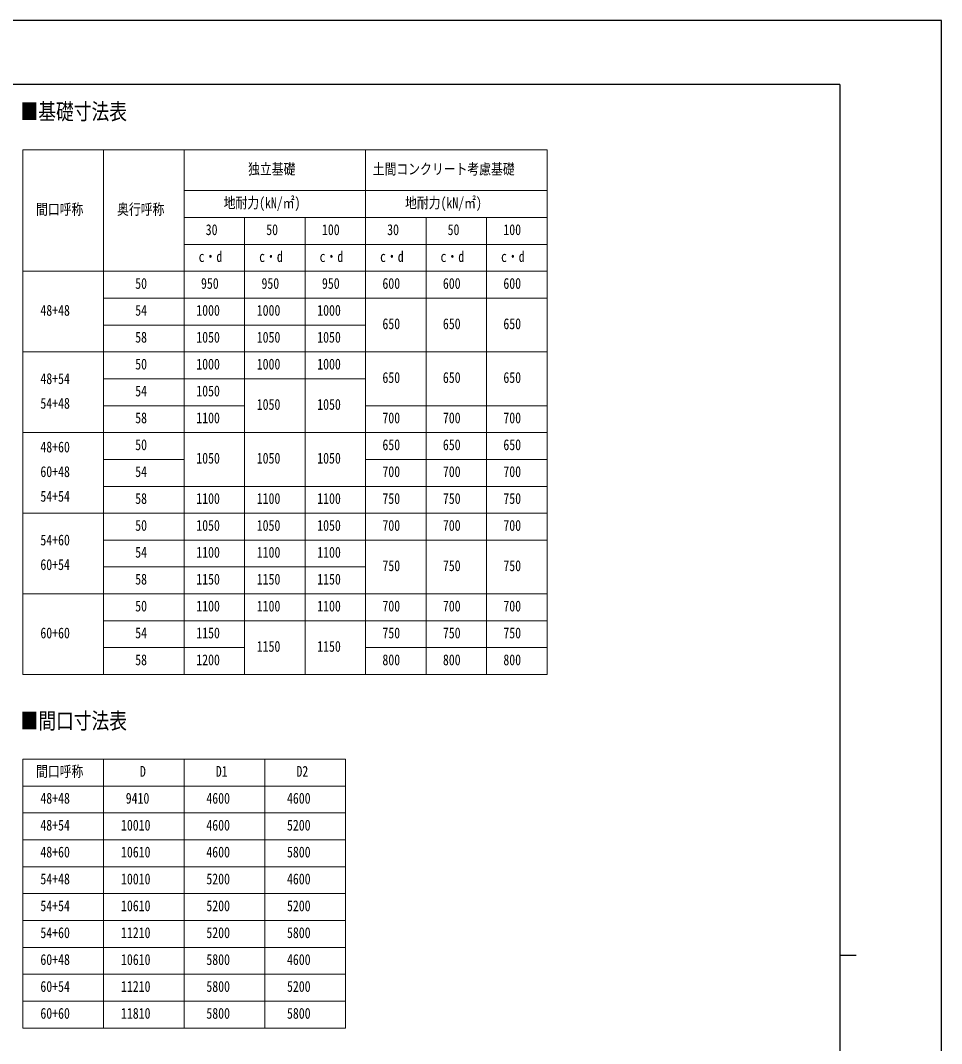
# Model space of a CAD drawing. Units: millimetres, scale not verified. Extents: x -14718 to 14718, y -10395 to 10395.
# Drawn here: x 4902 to 14718, y -504 to 10395 of the extents above; entities that cross this region are included whole.
import ezdxf
from ezdxf.enums import TextEntityAlignment as Align

# ---------------------------------------------------------------- set-up
doc = ezdxf.new("R2010")
doc.units = ezdxf.units.MM
doc.header["$LTSCALE"] = 50
doc.layers.add('0-1_TABLE1', color=7, linetype='Continuous', lineweight=18)
doc.layers.add('0-2_USER1', color=3, linetype='Continuous')
doc.layers.add('0-6_YKK_ZWAK', color=7, linetype='Continuous')
doc.styles.add('ＭＳ ゴシック', font='')
doc.styles.get('ＭＳ ゴシック').set_extended_font_data('MS Gothic')

msp = doc.modelspace()

# ---------------------------------------------------------------- linework, layer by layer
at = {"layer": '0-1_TABLE1'}
for p, q in [((4928.78, 9016.2), (10513.41, 9016.2)), ((5787.95, 9016.2), (5787.95, 3427.28)), ((6647.13, 9016.2), (6647.13, 3427.28)), ((6647.13, 8582.32), (10513.41, 8582.32)), ((6647.13, 8295.92), (10513.41, 8295.92)), ((7291.51, 8295.92), (7291.51, 3427.28)), ((7935.89, 8295.92), (7935.89, 3427.28)), ((9224.65, 8295.92), (9224.65, 3427.28)), ((9869.03, 8295.92), (9869.03, 3427.28)), ((6647.13, 8009.53), (10513.41, 8009.53)), ((5787.95, 7436.75), (10513.41, 7436.75)), ((5787.95, 7150.36), (8580.27, 7150.36)), ((5787.95, 6577.58), (8580.27, 6577.58)), ((5787.95, 6291.19), (7291.51, 6291.19)), ((8580.27, 6291.19), (10513.41, 6291.19)), ((5787.95, 5718.4), (6647.13, 5718.4)), ((8580.27, 5718.4), (10513.41, 5718.4)), ((5787.95, 5432.01), (10513.41, 5432.01)), ((5787.95, 4859.23), (10513.41, 4859.23)), ((5787.95, 4572.84), (8580.27, 4572.84)), ((5787.95, 4000.06), (10513.41, 4000.06)), ((5787.95, 3713.67), (7291.51, 3713.67)), ((8580.27, 3713.67), (10513.41, 3713.67)), ((4928.78, 2525.27), (8365.47, 2525.27)), ((4928.78, 2525.27), (4928.78, -338.64)), ((5787.95, 2525.27), (5787.95, -338.64)), ((6647.13, 2525.27), (6647.13, -338.64)), ((7506.3, 2525.27), (7506.3, -338.64)), ((8365.47, 2525.27), (8365.47, -338.64)), ((4928.78, 2238.88), (8365.47, 2238.88)), ((4928.78, 1952.49), (8365.47, 1952.49)), ((4928.78, 1666.1), (8365.47, 1666.1)), ((4928.78, 1379.71), (8365.47, 1379.71)), ((4928.78, 1093.32), (8365.47, 1093.32)), ((4928.78, 806.93), (8365.47, 806.93)), ((4928.78, 520.53), (8365.47, 520.53)), ((4928.78, 234.14), (8365.47, 234.14)), ((4928.78, -52.25), (8365.47, -52.25)), ((4928.78, -338.64), (8365.47, -338.64))]:
    msp.add_line(p, q, dxfattribs=at)
for points in [[(4928.78, 9016.2), (4928.78, 7723.14), (4928.78, 3427.28)], [(8580.27, 9016.2), (8580.27, 6291.19), (8580.27, 6004.8), (8580.27, 3427.28)], [(10513.41, 9016.2), (10513.41, 8295.92), (10513.41, 3427.28)], [(4928.78, 7723.14), (5787.95, 7723.14), (10513.41, 7723.14)], [(4928.78, 6863.97), (5787.95, 6863.97), (10513.41, 6863.97)], [(4928.78, 6004.8), (5787.95, 6004.8), (10513.41, 6004.8)], [(4928.78, 5145.62), (5787.95, 5145.62), (10513.41, 5145.62)], [(4928.78, 4286.45), (5787.95, 4286.45), (10513.41, 4286.45)], [(4928.78, 3427.28), (5787.95, 3427.28), (7291.51, 3427.28), (8580.27, 3427.28), (10513.41, 3427.28)]]:
    msp.add_lwpolyline(points, dxfattribs=at)
at = {"layer": '0-6_YKK_ZWAK'}
for p, q in [((13632.57, 9712.5), (-13667.43, 9712.5)), ((13632.57, 9712.5), (13632.57, -8837.5)), ((13632.57, 437.5), (13807.57, 437.5))]:
    msp.add_line(p, q, dxfattribs=at)
msp.add_lwpolyline([(-14717.5, -10395), (14717.5, -10395), (14717.5, 10395), (-14717.5, 10395)], close=True, dxfattribs=at)

# ---------------------------------------------------------------- texts
at = {"layer": '0-1_TABLE1', "style": 'ＭＳ ゴシック', "width": 0.8}
for s, p in [('独立基礎', (7328.1, 8720.51)), ('土間コンクリート考慮基礎', (8656.44, 8720.51)), ('地耐力(kN/㎡)', (7067.7, 8360.37)), ('地耐力(kN/㎡)', (9000.84, 8360.37)), ('間口呼称', (5068.57, 8290.92)), ('奥行呼称', (5931.94, 8290.92)), ('30', (6876.92, 8073.98)), ('50', (7521.3, 8073.98)), ('100', (8115.28, 8073.98)), ('30', (8810.06, 8073.98)), ('50', (9454.44, 8073.98)), ('100', (10048.42, 8073.98)), ('c・d', (6801.32, 7787.59)), ('c・d', (7445.7, 7787.59)), ('c・d', (8090.08, 7787.59)), ('c・d', (8734.46, 7787.59)), ('c・d', (9378.84, 7787.59)), ('c・d', (10023.22, 7787.59)), ('50', (6125.14, 7501.2)), ('950', (6826.52, 7501.2)), ('950', (7470.9, 7501.2)), ('950', (8115.28, 7501.2)), ('600', (8759.66, 7501.2)), ('600', (9404.04, 7501.2)), ('600', (10048.42, 7501.2)), ('48+48', (5114.77, 7214.81)), ('54', (6125.14, 7214.81)), ('1000', (6776.12, 7214.81)), ('1000', (7420.5, 7214.81)), ('1000', (8064.88, 7214.81)), ('650', (8759.66, 7071.61)), ('650', (9404.04, 7071.61)), ('650', (10048.42, 7071.61)), ('58', (6125.14, 6928.41)), ('1050', (6776.12, 6928.41)), ('1050', (7420.5, 6928.41)), ('1050', (8064.88, 6928.41)), ('50', (6125.14, 6642.02)), ('1000', (6776.12, 6642.02)), ('1000', (7420.5, 6642.02)), ('1000', (8064.88, 6642.02)), ('48+54', (5114.77, 6486.88)), ('650', (8759.66, 6498.83)), ('650', (9404.04, 6498.83)), ('650', (10048.42, 6498.83)), ('54', (6125.14, 6355.63)), ('1050', (6776.12, 6355.63)), ('54+48', (5114.77, 6224.38)), ('1050', (7420.5, 6212.44)), ('1050', (8064.88, 6212.44)), ('58', (6125.14, 6069.24)), ('1100', (6776.12, 6069.24)), ('700', (8759.66, 6069.24)), ('700', (9404.04, 6069.24)), ('700', (10048.42, 6069.24)), ('48+60', (5114.77, 5758.96)), ('50', (6125.14, 5782.85)), ('650', (8759.66, 5782.85)), ('650', (9404.04, 5782.85)), ('650', (10048.42, 5782.85)), ('1050', (6776.12, 5639.65)), ('1050', (7420.5, 5639.65)), ('1050', (8064.88, 5639.65)), ('60+48', (5114.77, 5496.46)), ('54', (6125.14, 5496.46)), ('700', (8759.66, 5496.46)), ('700', (9404.04, 5496.46)), ('700', (10048.42, 5496.46)), ('54+54', (5114.77, 5233.96)), ('58', (6125.14, 5210.07)), ('1100', (6776.12, 5210.07)), ('1100', (7420.5, 5210.07)), ('1100', (8064.88, 5210.07)), ('750', (8759.66, 5210.07)), ('750', (9404.04, 5210.07)), ('750', (10048.42, 5210.07)), ('50', (6125.14, 4923.68)), ('1050', (6776.12, 4923.68)), ('1050', (7420.5, 4923.68)), ('1050', (8064.88, 4923.68)), ('700', (8759.66, 4923.68)), ('700', (9404.04, 4923.68)), ('700', (10048.42, 4923.68)), ('54+60', (5114.77, 4768.54)), ('54', (6125.14, 4637.29)), ('1100', (6776.12, 4637.29)), ('1100', (7420.5, 4637.29)), ('1100', (8064.88, 4637.29)), ('60+54', (5114.77, 4506.04)), ('750', (8759.66, 4494.09)), ('750', (9404.04, 4494.09)), ('750', (10048.42, 4494.09)), ('58', (6125.14, 4350.89)), ('1150', (6776.12, 4350.89)), ('1150', (7420.5, 4350.89)), ('1150', (8064.88, 4350.89)), ('50', (6125.14, 4064.5)), ('1100', (6776.12, 4064.5)), ('1100', (7420.5, 4064.5)), ('1100', (8064.88, 4064.5)), ('700', (8759.66, 4064.5)), ('700', (9404.04, 4064.5)), ('700', (10048.42, 4064.5)), ('60+60', (5114.77, 3778.11)), ('54', (6125.14, 3778.11)), ('1150', (6776.12, 3778.11)), ('750', (8759.66, 3778.11)), ('750', (9404.04, 3778.11)), ('750', (10048.42, 3778.11)), ('1150', (7420.5, 3634.92)), ('1150', (8064.88, 3634.92)), ('58', (6125.14, 3491.72)), ('1200', (6776.12, 3491.72)), ('800', (8759.66, 3491.72)), ('800', (9404.04, 3491.72)), ('800', (10048.42, 3491.72)), ('間口呼称', (5068.57, 2303.33)), ('D', (6175.54, 2303.33)), ('D1', (6984.31, 2303.33)), ('D2', (7843.49, 2303.33)), ('48+48', (5114.77, 2016.94)), ('9410', (6024.34, 2016.94)), ('4600', (6883.51, 2016.94)), ('4600', (7742.69, 2016.94)), ('48+54', (5114.77, 1730.54)), ('10010', (5973.94, 1730.54)), ('4600', (6883.51, 1730.54)), ('5200', (7742.69, 1730.54)), ('48+60', (5114.77, 1444.15)), ('10610', (5973.94, 1444.15)), ('4600', (6883.51, 1444.15)), ('5800', (7742.69, 1444.15)), ('54+48', (5114.77, 1157.76)), ('10010', (5973.94, 1157.76)), ('5200', (6883.51, 1157.76)), ('4600', (7742.69, 1157.76)), ('54+54', (5114.77, 871.37)), ('10610', (5973.94, 871.37)), ('5200', (6883.51, 871.37)), ('5200', (7742.69, 871.37)), ('54+60', (5114.77, 584.98)), ('11210', (5973.94, 584.98)), ('5200', (6883.51, 584.98)), ('5800', (7742.69, 584.98)), ('60+48', (5114.77, 298.59)), ('10610', (5973.94, 298.59)), ('5800', (6883.51, 298.59)), ('4600', (7742.69, 298.59)), ('60+54', (5114.77, 12.2)), ('11210', (5973.94, 12.2)), ('5800', (6883.51, 12.2)), ('5200', (7742.69, 12.2)), ('60+60', (5114.77, -274.19)), ('11810', (5973.94, -274.19)), ('5800', (6883.51, -274.19)), ('5800', (7742.69, -274.19))]:
    msp.add_text(s, height=115.5, dxfattribs=at).set_placement(p, align=Align.BOTTOM_LEFT)
at = {"layer": '0-2_USER1', "style": 'ＭＳ ゴシック', "width": 0.8}
for s, p in [('■基礎寸法表', (4903.29, 9286.7)), ('■間口寸法表', (4903.29, 2795.7))]:
    msp.add_text(s, height=173.2, dxfattribs=at).set_placement(p, align=Align.BOTTOM_LEFT)

doc.saveas('drawing.dxf')
